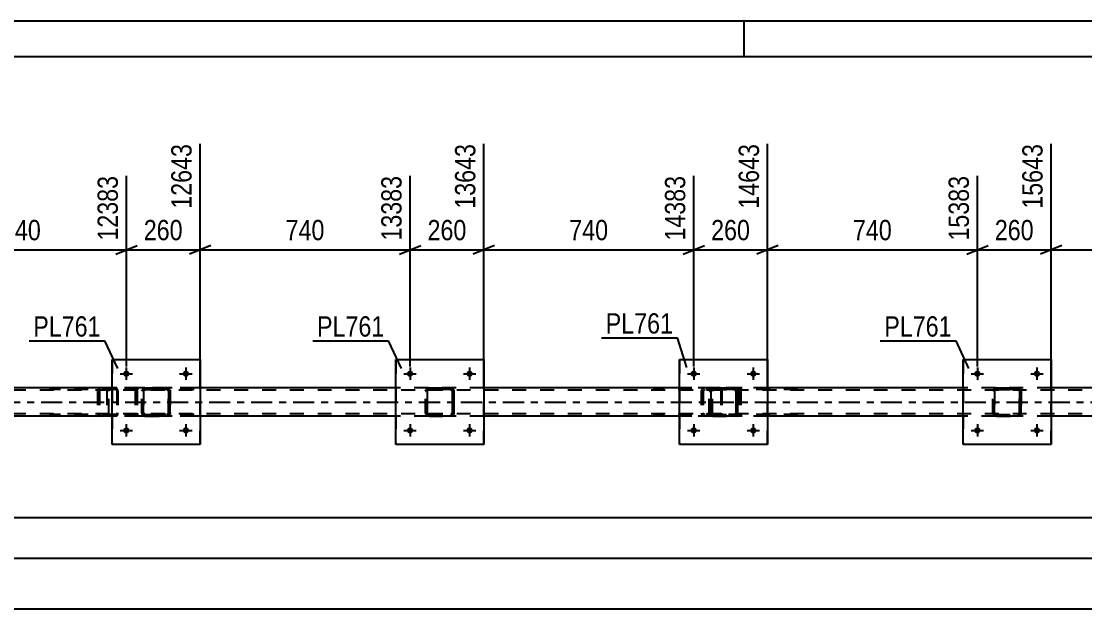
# Model space of a CAD drawing. Header units: millimetres. Extents: x 0 to 841, y 0 to 594.
# Drawn here: x 529.1 to 679, y 511.1 to 594 of the extents above; entities that cross this region are included whole.
import ezdxf

# ---------------------------------------------------------------- set-up
doc = ezdxf.new("R2010")
doc.units = ezdxf.units.MM
doc.linetypes.add('DXK_LINE_DOT2', pattern=[3.9198, 1.9599, -1.9599])
doc.linetypes.add('DXK_LINE_DOT3', pattern=[5.9187, 2.979, -0.9799, 0.9799, -0.9799])
doc.styles.add('Arial Narrow', font='ARIALN.TTF', dxfattribs={"height": 0.2})

# ---------------------------------------------------------------- blocks, each defined once
blk = doc.blocks.new('Unknown-318892622-1113')
at = {"color": 5, "linetype": 'Continuous'}
for p, q in [((841, 594), (0, 594)), ((631, 589), (631, 594)), ((836, 589), (5, 589))]:
    blk.add_line(p, q, dxfattribs=at)
blk = doc.blocks.new('Bolt-318892622-6443 - 6435')
at = {"linetype": 'Continuous'}
for points in [[(663.46, 536.25), (663.47, 536.34), (663.5, 536.43), (663.55, 536.51), (663.61, 536.58), (663.68, 536.63), (663.77, 536.67), (663.86, 536.69), (663.95, 536.69), (664.04, 536.67), (664.12, 536.63), (664.2, 536.58), (664.26, 536.51), (664.3, 536.43), (664.33, 536.34), (664.34, 536.25), (664.33, 536.16), (664.3, 536.07), (664.26, 535.99), (664.2, 535.92), (664.12, 535.87), (664.04, 535.83), (663.95, 535.81), (663.86, 535.81), (663.77, 535.83), (663.68, 535.87), (663.61, 535.92), (663.55, 535.99), (663.5, 536.07), (663.47, 536.16)], [(671.86, 536.25), (671.87, 536.34), (671.9, 536.43), (671.95, 536.51), (672.01, 536.58), (672.08, 536.63), (672.17, 536.67), (672.26, 536.69), (672.35, 536.69), (672.44, 536.67), (672.52, 536.63), (672.6, 536.58), (672.66, 536.51), (672.7, 536.43), (672.73, 536.34), (672.74, 536.25), (672.73, 536.16), (672.7, 536.07), (672.66, 535.99), (672.6, 535.92), (672.52, 535.87), (672.44, 535.83), (672.35, 535.81), (672.26, 535.81), (672.17, 535.83), (672.08, 535.87), (672.01, 535.92), (671.95, 535.99), (671.9, 536.07), (671.87, 536.16)]]:
    blk.add_hatch(color=1, dxfattribs=at).paths.add_polyline_path(points)
at = {"color": 1, "linetype": 'Continuous'}
for p, q in [((663.9, 537.13), (663.9, 535.37)), ((672.3, 537.13), (672.3, 535.37)), ((663.02, 536.25), (664.78, 536.25)), ((671.42, 536.25), (673.18, 536.25))]:
    blk.add_line(p, q, dxfattribs=at)
blk = doc.blocks.new('Bolt-318892622-6444 - 6435')
at = {"linetype": 'Continuous'}
for points in [[(583.47, 544.25), (583.48, 544.34), (583.51, 544.43), (583.55, 544.51), (583.61, 544.58), (583.69, 544.63), (583.77, 544.67), (583.86, 544.69), (583.95, 544.69), (584.04, 544.67), (584.13, 544.63), (584.2, 544.58), (584.26, 544.51), (584.31, 544.43), (584.34, 544.34), (584.35, 544.25), (584.34, 544.16), (584.31, 544.07), (584.26, 543.99), (584.2, 543.92), (584.13, 543.87), (584.04, 543.83), (583.95, 543.81), (583.86, 543.81), (583.77, 543.83), (583.69, 543.87), (583.61, 543.92), (583.55, 543.99), (583.51, 544.07), (583.48, 544.16)], [(591.87, 544.25), (591.88, 544.34), (591.91, 544.43), (591.95, 544.51), (592.01, 544.58), (592.09, 544.63), (592.17, 544.67), (592.26, 544.69), (592.35, 544.69), (592.44, 544.67), (592.53, 544.63), (592.6, 544.58), (592.66, 544.51), (592.71, 544.43), (592.74, 544.34), (592.75, 544.25), (592.74, 544.16), (592.71, 544.07), (592.66, 543.99), (592.6, 543.92), (592.53, 543.87), (592.44, 543.83), (592.35, 543.81), (592.26, 543.81), (592.17, 543.83), (592.09, 543.87), (592.01, 543.92), (591.95, 543.99), (591.91, 544.07), (591.88, 544.16)]]:
    blk.add_hatch(color=1, dxfattribs=at).paths.add_polyline_path(points)
at = {"color": 1, "linetype": 'Continuous'}
for p, q in [((583.91, 545.13), (583.91, 543.37)), ((592.31, 545.13), (592.31, 543.37)), ((583.03, 544.25), (584.79, 544.25)), ((591.43, 544.25), (593.19, 544.25))]:
    blk.add_line(p, q, dxfattribs=at)
blk = doc.blocks.new('Part-318892622-6573 - 6435')
at = {"color": 7, "linetype": 'DXK_LINE_DOT2'}
for p, q in [((542.44, 542.25), (533.04, 542.25)), ((542.44, 542.01), (533.04, 542.01)), ((539.88, 541.91), (539.85, 541.77)), ((539.85, 541.77), (539.85, 538.73)), ((539.89, 541.95), (539.88, 541.91)), ((540.1, 541.77), (540.12, 541.86)), ((540.1, 541.77), (540.1, 538.73)), ((540.12, 541.86), (540.17, 541.94)), ((540.35, 542.25), (540.16, 542.21)), ((540.17, 541.94), (540.25, 541.99)), ((540.25, 541.99), (540.35, 542.01)), ((541.17, 542.01), (541.17, 542.25)), ((542.55, 542.21), (542.44, 542.25)), ((542.44, 542.01), (542.49, 541.99)), ((542.49, 541.99), (542.54, 541.94)), ((542.54, 541.94), (542.57, 541.86)), ((542.63, 542.11), (542.55, 542.21)), ((542.57, 541.86), (542.58, 541.77)), ((542.58, 541.77), (542.58, 538.73)), ((542.69, 541.95), (542.63, 542.11)), ((542.71, 541.77), (542.69, 541.95)), ((542.71, 541.77), (542.71, 538.73)), ((542.44, 538.49), (533.04, 538.49)), ((539.85, 538.73), (539.87, 538.64)), ((539.87, 538.64), (539.89, 538.55)), ((540.12, 538.64), (540.1, 538.73)), ((540.17, 538.56), (540.12, 538.64)), ((540.25, 538.51), (540.17, 538.56)), ((540.35, 538.49), (540.25, 538.51)), ((541.17, 538.25), (541.17, 538.49)), ((542.49, 538.51), (542.44, 538.49)), ((542.54, 538.56), (542.49, 538.51)), ((542.57, 538.64), (542.54, 538.56)), ((542.55, 538.29), (542.63, 538.39)), ((542.58, 538.73), (542.57, 538.64)), ((542.63, 538.39), (542.69, 538.55)), ((542.69, 538.55), (542.71, 538.73)), ((542.44, 538.25), (533.04, 538.25)), ((540.16, 538.29), (540.35, 538.25)), ((542.44, 538.25), (542.55, 538.29))]:
    blk.add_line(p, q, dxfattribs=at)
for centre, start, end in [((540.34, 541.75), 111.1941, 156.1506), ((540.34, 538.75), 203.8494, 248.8059)]:
    blk.add_arc(centre, 0.492, start, end, dxfattribs=at)
blk = doc.blocks.new('Bolt-318892622-6445 - 6435')
at = {"linetype": 'Continuous'}
for points in [[(583.47, 536.25), (583.48, 536.34), (583.51, 536.43), (583.55, 536.51), (583.61, 536.58), (583.69, 536.63), (583.77, 536.67), (583.86, 536.69), (583.95, 536.69), (584.04, 536.67), (584.13, 536.63), (584.2, 536.58), (584.26, 536.51), (584.31, 536.43), (584.34, 536.34), (584.35, 536.25), (584.34, 536.16), (584.31, 536.07), (584.26, 535.99), (584.2, 535.92), (584.13, 535.87), (584.04, 535.83), (583.95, 535.81), (583.86, 535.81), (583.77, 535.83), (583.69, 535.87), (583.61, 535.92), (583.55, 535.99), (583.51, 536.07), (583.48, 536.16)], [(591.87, 536.25), (591.88, 536.34), (591.91, 536.43), (591.95, 536.51), (592.01, 536.58), (592.09, 536.63), (592.17, 536.67), (592.26, 536.69), (592.35, 536.69), (592.44, 536.67), (592.53, 536.63), (592.6, 536.58), (592.66, 536.51), (592.71, 536.43), (592.74, 536.34), (592.75, 536.25), (592.74, 536.16), (592.71, 536.07), (592.66, 535.99), (592.6, 535.92), (592.53, 535.87), (592.44, 535.83), (592.35, 535.81), (592.26, 535.81), (592.17, 535.83), (592.09, 535.87), (592.01, 535.92), (591.95, 535.99), (591.91, 536.07), (591.88, 536.16)]]:
    blk.add_hatch(color=1, dxfattribs=at).paths.add_polyline_path(points)
at = {"color": 1, "linetype": 'Continuous'}
for p, q in [((583.91, 537.13), (583.91, 535.37)), ((592.31, 537.13), (592.31, 535.37)), ((583.03, 536.25), (584.79, 536.25)), ((591.43, 536.25), (593.19, 536.25))]:
    blk.add_line(p, q, dxfattribs=at)
blk = doc.blocks.new('Bolt-318892622-6446 - 6435')
at = {"linetype": 'Continuous'}
for points in [[(543.46, 544.25), (543.47, 544.34), (543.5, 544.43), (543.55, 544.51), (543.61, 544.58), (543.68, 544.63), (543.77, 544.67), (543.86, 544.69), (543.95, 544.69), (544.04, 544.67), (544.12, 544.63), (544.2, 544.58), (544.26, 544.51), (544.3, 544.43), (544.33, 544.34), (544.34, 544.25), (544.33, 544.16), (544.3, 544.07), (544.26, 543.99), (544.2, 543.92), (544.12, 543.87), (544.04, 543.83), (543.95, 543.81), (543.86, 543.81), (543.77, 543.83), (543.68, 543.87), (543.61, 543.92), (543.55, 543.99), (543.5, 544.07), (543.47, 544.16)], [(551.86, 544.25), (551.87, 544.34), (551.9, 544.43), (551.95, 544.51), (552.01, 544.58), (552.08, 544.63), (552.17, 544.67), (552.26, 544.69), (552.35, 544.69), (552.44, 544.67), (552.52, 544.63), (552.6, 544.58), (552.66, 544.51), (552.7, 544.43), (552.73, 544.34), (552.74, 544.25), (552.73, 544.16), (552.7, 544.07), (552.66, 543.99), (552.6, 543.92), (552.52, 543.87), (552.44, 543.83), (552.35, 543.81), (552.26, 543.81), (552.17, 543.83), (552.08, 543.87), (552.01, 543.92), (551.95, 543.99), (551.9, 544.07), (551.87, 544.16)]]:
    blk.add_hatch(color=1, dxfattribs=at).paths.add_polyline_path(points)
at = {"color": 1, "linetype": 'Continuous'}
for p, q in [((543.9, 545.13), (543.9, 543.37)), ((552.3, 545.13), (552.3, 543.37)), ((543.02, 544.25), (544.78, 544.25)), ((551.42, 544.25), (553.18, 544.25))]:
    blk.add_line(p, q, dxfattribs=at)
blk = doc.blocks.new('Bolt-318892622-6447 - 6435')
at = {"linetype": 'Continuous'}
for points in [[(543.46, 536.25), (543.47, 536.34), (543.5, 536.43), (543.55, 536.51), (543.61, 536.58), (543.68, 536.63), (543.77, 536.67), (543.86, 536.69), (543.95, 536.69), (544.04, 536.67), (544.12, 536.63), (544.2, 536.58), (544.26, 536.51), (544.3, 536.43), (544.33, 536.34), (544.34, 536.25), (544.33, 536.16), (544.3, 536.07), (544.26, 535.99), (544.2, 535.92), (544.12, 535.87), (544.04, 535.83), (543.95, 535.81), (543.86, 535.81), (543.77, 535.83), (543.68, 535.87), (543.61, 535.92), (543.55, 535.99), (543.5, 536.07), (543.47, 536.16)], [(551.86, 536.25), (551.87, 536.34), (551.9, 536.43), (551.95, 536.51), (552.01, 536.58), (552.08, 536.63), (552.17, 536.67), (552.26, 536.69), (552.35, 536.69), (552.44, 536.67), (552.52, 536.63), (552.6, 536.58), (552.66, 536.51), (552.7, 536.43), (552.73, 536.34), (552.74, 536.25), (552.73, 536.16), (552.7, 536.07), (552.66, 535.99), (552.6, 535.92), (552.52, 535.87), (552.44, 535.83), (552.35, 535.81), (552.26, 535.81), (552.17, 535.83), (552.08, 535.87), (552.01, 535.92), (551.95, 535.99), (551.9, 536.07), (551.87, 536.16)]]:
    blk.add_hatch(color=1, dxfattribs=at).paths.add_polyline_path(points)
at = {"color": 1, "linetype": 'Continuous'}
for p, q in [((543.9, 537.13), (543.9, 535.37)), ((552.3, 537.13), (552.3, 535.37)), ((543.02, 536.25), (544.78, 536.25)), ((551.42, 536.25), (553.18, 536.25))]:
    blk.add_line(p, q, dxfattribs=at)
blk = doc.blocks.new('Part-318892622-6657 - 6435')
at = {"color": 7, "linetype": 'DXK_LINE_DOT2'}
for p, q in [((586.1, 541.77), (586.14, 541.95)), ((586.1, 541.77), (586.11, 541.77)), ((586.1, 538.73), (586.1, 541.77)), ((586.14, 541.95), (586.11, 541.77)), ((586.11, 538.73), (586.11, 541.77)), ((586.36, 541.86), (586.34, 541.77)), ((586.35, 541.77), (586.34, 541.77)), ((586.34, 541.77), (586.34, 538.73)), ((586.35, 541.77), (586.37, 541.86)), ((586.35, 538.73), (586.35, 541.77)), ((586.41, 541.94), (586.36, 541.86)), ((586.37, 541.86), (586.42, 541.94)), ((586.4, 542.21), (586.58, 542.25)), ((586.59, 542.25), (586.4, 542.21)), ((586.49, 541.99), (586.41, 541.94)), ((586.42, 541.94), (586.5, 541.99)), ((586.58, 542.01), (586.49, 541.99)), ((586.5, 541.99), (586.59, 542.01)), ((586.59, 542.25), (586.58, 542.25)), ((586.58, 542.25), (589.62, 542.25)), ((586.58, 542.01), (586.59, 542.01)), ((589.62, 542.01), (586.58, 542.01)), ((586.59, 542.25), (589.63, 542.25)), ((586.59, 542.01), (589.63, 542.01)), ((589.62, 542.25), (589.63, 542.25)), ((589.62, 542.25), (589.81, 542.21)), ((589.63, 542.01), (589.62, 542.01)), ((589.71, 541.99), (589.62, 542.01)), ((589.81, 542.21), (589.63, 542.25)), ((589.63, 542.01), (589.72, 541.99)), ((589.71, 541.99), (589.72, 541.99)), ((589.79, 541.94), (589.71, 541.99)), ((589.72, 541.99), (589.8, 541.94)), ((589.84, 541.86), (589.79, 541.94)), ((589.8, 541.94), (589.85, 541.86)), ((589.86, 541.77), (589.84, 541.86)), ((589.85, 541.86), (589.87, 541.77)), ((589.87, 541.77), (589.86, 541.77)), ((589.86, 541.77), (589.86, 538.73)), ((589.87, 538.73), (589.87, 541.77)), ((590.07, 541.95), (590.1, 541.77)), ((590.11, 541.77), (590.07, 541.95)), ((590.11, 541.77), (590.1, 541.77)), ((590.1, 541.77), (590.1, 538.73)), ((590.11, 538.73), (590.11, 541.77)), ((586.11, 538.73), (586.1, 538.73)), ((586.14, 538.55), (586.1, 538.73)), ((586.11, 538.73), (586.14, 538.55)), ((586.34, 538.73), (586.35, 538.73)), ((586.34, 538.73), (586.36, 538.64)), ((586.37, 538.64), (586.35, 538.73)), ((586.36, 538.64), (586.41, 538.56)), ((586.42, 538.56), (586.37, 538.64)), ((586.41, 538.56), (586.49, 538.51)), ((586.5, 538.51), (586.42, 538.56)), ((586.49, 538.51), (586.58, 538.49)), ((586.59, 538.49), (586.5, 538.51)), ((586.59, 538.49), (586.58, 538.49)), ((586.58, 538.49), (589.62, 538.49)), ((586.59, 538.49), (589.63, 538.49)), ((589.62, 538.49), (589.71, 538.51)), ((589.62, 538.49), (589.63, 538.49)), ((589.72, 538.51), (589.63, 538.49)), ((589.71, 538.51), (589.79, 538.56)), ((589.8, 538.56), (589.72, 538.51)), ((589.79, 538.56), (589.84, 538.64)), ((589.85, 538.64), (589.8, 538.56)), ((589.84, 538.64), (589.86, 538.73)), ((589.87, 538.73), (589.85, 538.64)), ((589.86, 538.73), (589.87, 538.73)), ((590.1, 538.73), (590.07, 538.55)), ((590.07, 538.55), (590.11, 538.73)), ((590.1, 538.73), (590.11, 538.73)), ((586.4, 538.29), (586.4, 538.29)), ((586.58, 538.25), (586.4, 538.29)), ((586.4, 538.29), (586.59, 538.25)), ((586.59, 538.25), (586.58, 538.25)), ((586.58, 538.25), (589.62, 538.25)), ((586.59, 538.25), (589.63, 538.25)), ((589.81, 538.29), (589.62, 538.25)), ((589.62, 538.25), (589.63, 538.25)), ((589.63, 538.25), (589.81, 538.29))]:
    blk.add_line(p, q, dxfattribs=at)
at = {"color": 7, "linetype": 'DXK_LINE_DOT3'}
blk.add_line((588.11, 540.25), (588.1, 540.25), dxfattribs=at)
at = {"color": 7, "linetype": 'DXK_LINE_DOT2'}
for centre, start, end in [((586.58, 541.77), 112.5, 157.5), ((586.59, 541.77), 112.5, 157.5), ((589.62, 541.77), 22.5, 67.5), ((589.63, 541.77), 22.5, 67.5), ((586.58, 538.73), 202.5, 247.5), ((586.59, 538.73), 202.5, 247.5), ((589.62, 538.73), 292.5, 337.5), ((589.63, 538.73), 292.5, 337.5)]:
    blk.add_arc(centre, 0.48, start, end, dxfattribs=at)
blk = doc.blocks.new('Bolt-318892622-6455 - 6435')
at = {"linetype": 'Continuous'}
for points in [[(623.47, 544.25), (623.48, 544.34), (623.5, 544.43), (623.55, 544.51), (623.61, 544.58), (623.69, 544.63), (623.77, 544.67), (623.86, 544.69), (623.95, 544.69), (624.04, 544.67), (624.13, 544.63), (624.2, 544.58), (624.26, 544.51), (624.31, 544.43), (624.34, 544.34), (624.35, 544.25), (624.34, 544.16), (624.31, 544.07), (624.26, 543.99), (624.2, 543.92), (624.13, 543.87), (624.04, 543.83), (623.95, 543.81), (623.86, 543.81), (623.77, 543.83), (623.69, 543.87), (623.61, 543.92), (623.55, 543.99), (623.5, 544.07), (623.48, 544.16)], [(631.87, 544.25), (631.88, 544.34), (631.9, 544.43), (631.95, 544.51), (632.01, 544.58), (632.09, 544.63), (632.17, 544.67), (632.26, 544.69), (632.35, 544.69), (632.44, 544.67), (632.53, 544.63), (632.6, 544.58), (632.66, 544.51), (632.71, 544.43), (632.74, 544.34), (632.75, 544.25), (632.74, 544.16), (632.71, 544.07), (632.66, 543.99), (632.6, 543.92), (632.53, 543.87), (632.44, 543.83), (632.35, 543.81), (632.26, 543.81), (632.17, 543.83), (632.09, 543.87), (632.01, 543.92), (631.95, 543.99), (631.9, 544.07), (631.88, 544.16)]]:
    blk.add_hatch(color=1, dxfattribs=at).paths.add_polyline_path(points)
at = {"color": 1, "linetype": 'Continuous'}
for p, q in [((623.91, 545.13), (623.91, 543.37)), ((632.31, 545.13), (632.31, 543.37)), ((623.03, 544.25), (624.79, 544.25)), ((631.43, 544.25), (633.19, 544.25))]:
    blk.add_line(p, q, dxfattribs=at)
blk = doc.blocks.new('Bolt-318892622-6456 - 6435')
at = {"linetype": 'Continuous'}
for points in [[(623.47, 536.25), (623.48, 536.34), (623.5, 536.43), (623.55, 536.51), (623.61, 536.58), (623.69, 536.63), (623.77, 536.67), (623.86, 536.69), (623.95, 536.69), (624.04, 536.67), (624.13, 536.63), (624.2, 536.58), (624.26, 536.51), (624.31, 536.43), (624.34, 536.34), (624.35, 536.25), (624.34, 536.16), (624.31, 536.07), (624.26, 535.99), (624.2, 535.92), (624.13, 535.87), (624.04, 535.83), (623.95, 535.81), (623.86, 535.81), (623.77, 535.83), (623.69, 535.87), (623.61, 535.92), (623.55, 535.99), (623.5, 536.07), (623.48, 536.16)], [(631.87, 536.25), (631.88, 536.34), (631.9, 536.43), (631.95, 536.51), (632.01, 536.58), (632.09, 536.63), (632.17, 536.67), (632.26, 536.69), (632.35, 536.69), (632.44, 536.67), (632.53, 536.63), (632.6, 536.58), (632.66, 536.51), (632.71, 536.43), (632.74, 536.34), (632.75, 536.25), (632.74, 536.16), (632.71, 536.07), (632.66, 535.99), (632.6, 535.92), (632.53, 535.87), (632.44, 535.83), (632.35, 535.81), (632.26, 535.81), (632.17, 535.83), (632.09, 535.87), (632.01, 535.92), (631.95, 535.99), (631.9, 536.07), (631.88, 536.16)]]:
    blk.add_hatch(color=1, dxfattribs=at).paths.add_polyline_path(points)
at = {"color": 1, "linetype": 'Continuous'}
for p, q in [((623.91, 537.13), (623.91, 535.37)), ((632.31, 537.13), (632.31, 535.37)), ((623.03, 536.25), (624.79, 536.25)), ((631.43, 536.25), (633.19, 536.25))]:
    blk.add_line(p, q, dxfattribs=at)
blk = doc.blocks.new('Part-318892622-6457 - 6435')
at = {"color": 7, "linetype": 'DXK_LINE_DOT2'}
for p, q in [((626.1, 541.77), (626.14, 541.95)), ((626.1, 541.77), (626.11, 541.77)), ((626.1, 538.73), (626.1, 541.77)), ((626.14, 541.95), (626.11, 541.77)), ((626.11, 538.73), (626.11, 541.77)), ((626.36, 541.86), (626.34, 541.77)), ((626.35, 541.77), (626.34, 541.77)), ((626.34, 541.77), (626.34, 538.73)), ((626.35, 541.77), (626.36, 541.86)), ((626.35, 538.73), (626.35, 541.77)), ((626.36, 541.86), (626.42, 541.94)), ((626.41, 541.94), (626.36, 541.86)), ((626.4, 542.21), (626.58, 542.25)), ((626.59, 542.25), (626.4, 542.21)), ((626.49, 541.99), (626.41, 541.94)), ((626.42, 541.94), (626.49, 541.99)), ((626.49, 541.99), (626.59, 542.01)), ((626.58, 542.01), (626.49, 541.99)), ((626.59, 542.25), (626.58, 542.25)), ((626.58, 542.25), (629.62, 542.25)), ((626.58, 542.01), (626.59, 542.01)), ((629.62, 542.01), (626.58, 542.01)), ((626.59, 542.25), (629.63, 542.25)), ((626.59, 542.01), (629.63, 542.01)), ((629.62, 542.25), (629.63, 542.25)), ((629.62, 542.25), (629.81, 542.21)), ((629.63, 542.01), (629.62, 542.01)), ((629.71, 541.99), (629.62, 542.01)), ((629.81, 542.21), (629.63, 542.25)), ((629.63, 542.01), (629.72, 541.99)), ((629.71, 541.99), (629.72, 541.99)), ((629.79, 541.94), (629.71, 541.99)), ((629.72, 541.99), (629.8, 541.94)), ((629.84, 541.86), (629.79, 541.94)), ((629.8, 541.94), (629.85, 541.86)), ((629.86, 541.77), (629.84, 541.86)), ((629.85, 541.86), (629.87, 541.77)), ((629.87, 541.77), (629.86, 541.77)), ((629.86, 541.77), (629.86, 538.73)), ((629.87, 538.73), (629.87, 541.77)), ((630.07, 541.95), (630.1, 541.77)), ((630.11, 541.77), (630.07, 541.95)), ((630.11, 541.77), (630.1, 541.77)), ((630.1, 541.77), (630.1, 538.73)), ((630.11, 538.73), (630.11, 541.77)), ((626.11, 538.73), (626.1, 538.73)), ((626.14, 538.55), (626.1, 538.73)), ((626.11, 538.73), (626.14, 538.55)), ((626.34, 538.73), (626.35, 538.73)), ((626.34, 538.73), (626.36, 538.64)), ((626.36, 538.64), (626.35, 538.73)), ((626.42, 538.56), (626.36, 538.64)), ((626.36, 538.64), (626.41, 538.56)), ((626.41, 538.56), (626.49, 538.51)), ((626.49, 538.51), (626.42, 538.56)), ((626.59, 538.49), (626.49, 538.51)), ((626.49, 538.51), (626.58, 538.49)), ((626.59, 538.49), (626.58, 538.49)), ((626.58, 538.49), (629.62, 538.49)), ((626.59, 538.49), (629.63, 538.49)), ((629.62, 538.49), (629.71, 538.51)), ((629.62, 538.49), (629.63, 538.49)), ((629.72, 538.51), (629.63, 538.49)), ((629.71, 538.51), (629.79, 538.56)), ((629.8, 538.56), (629.72, 538.51)), ((629.79, 538.56), (629.84, 538.64)), ((629.85, 538.64), (629.8, 538.56)), ((629.84, 538.64), (629.86, 538.73)), ((629.87, 538.73), (629.85, 538.64)), ((629.86, 538.73), (629.87, 538.73)), ((630.1, 538.73), (630.07, 538.55)), ((630.07, 538.55), (630.11, 538.73)), ((630.1, 538.73), (630.11, 538.73)), ((626.4, 538.29), (626.4, 538.29)), ((626.58, 538.25), (626.4, 538.29)), ((626.4, 538.29), (626.59, 538.25)), ((626.59, 538.25), (626.58, 538.25)), ((626.58, 538.25), (629.62, 538.25)), ((626.59, 538.25), (629.63, 538.25)), ((629.81, 538.29), (629.62, 538.25)), ((629.62, 538.25), (629.63, 538.25)), ((629.63, 538.25), (629.81, 538.29))]:
    blk.add_line(p, q, dxfattribs=at)
at = {"color": 7, "linetype": 'DXK_LINE_DOT3'}
blk.add_line((628.11, 540.25), (628.1, 540.25), dxfattribs=at)
at = {"color": 7, "linetype": 'DXK_LINE_DOT2'}
for centre, start, end in [((626.58, 541.77), 112.5, 157.5), ((626.59, 541.77), 112.5, 157.5), ((629.62, 541.77), 22.5, 67.5), ((629.63, 541.77), 22.5, 67.5), ((626.58, 538.73), 202.5, 247.5), ((626.59, 538.73), 202.5, 247.5), ((629.62, 538.73), 292.5, 337.5), ((629.63, 538.73), 292.5, 337.5)]:
    blk.add_arc(centre, 0.48, start, end, dxfattribs=at)
blk = doc.blocks.new('Bolt-318892622-6465 - 6435')
at = {"linetype": 'Continuous'}
for points in [[(663.46, 544.25), (663.47, 544.34), (663.5, 544.43), (663.55, 544.51), (663.61, 544.58), (663.68, 544.63), (663.77, 544.67), (663.86, 544.69), (663.95, 544.69), (664.04, 544.67), (664.12, 544.63), (664.2, 544.58), (664.26, 544.51), (664.3, 544.43), (664.33, 544.34), (664.34, 544.25), (664.33, 544.16), (664.3, 544.07), (664.26, 543.99), (664.2, 543.92), (664.12, 543.87), (664.04, 543.83), (663.95, 543.81), (663.86, 543.81), (663.77, 543.83), (663.68, 543.87), (663.61, 543.92), (663.55, 543.99), (663.5, 544.07), (663.47, 544.16)], [(671.86, 544.25), (671.87, 544.34), (671.9, 544.43), (671.95, 544.51), (672.01, 544.58), (672.08, 544.63), (672.17, 544.67), (672.26, 544.69), (672.35, 544.69), (672.44, 544.67), (672.52, 544.63), (672.6, 544.58), (672.66, 544.51), (672.7, 544.43), (672.73, 544.34), (672.74, 544.25), (672.73, 544.16), (672.7, 544.07), (672.66, 543.99), (672.6, 543.92), (672.52, 543.87), (672.44, 543.83), (672.35, 543.81), (672.26, 543.81), (672.17, 543.83), (672.08, 543.87), (672.01, 543.92), (671.95, 543.99), (671.9, 544.07), (671.87, 544.16)]]:
    blk.add_hatch(color=1, dxfattribs=at).paths.add_polyline_path(points)
at = {"color": 1, "linetype": 'Continuous'}
for p, q in [((663.9, 545.13), (663.9, 543.37)), ((672.3, 545.13), (672.3, 543.37)), ((663.02, 544.25), (664.78, 544.25)), ((671.42, 544.25), (673.18, 544.25))]:
    blk.add_line(p, q, dxfattribs=at)
blk = doc.blocks.new('Part-318892622-6478 - 6435')
at = {"color": 7, "linetype": 'DXK_LINE_DOT2'}
for p, q in [((626.33, 541.91), (626.3, 541.77)), ((626.3, 541.77), (626.3, 538.73)), ((626.34, 541.95), (626.33, 541.91)), ((626.55, 541.77), (626.57, 541.86)), ((626.55, 538.73), (626.55, 541.77)), ((626.57, 541.86), (626.63, 541.94)), ((626.81, 542.25), (626.61, 542.21)), ((626.63, 541.94), (626.71, 541.99)), ((626.71, 541.99), (626.81, 542.01)), ((638.59, 542.25), (626.81, 542.25)), ((638.59, 542.01), (626.81, 542.01)), ((630.24, 542.21), (630.05, 542.25)), ((630.05, 542.01), (630.14, 541.99)), ((630.14, 541.99), (630.23, 541.94)), ((630.23, 541.94), (630.28, 541.86)), ((630.28, 541.86), (630.3, 541.77)), ((630.3, 541.77), (630.3, 538.73)), ((630.53, 541.91), (630.52, 541.95)), ((630.56, 541.77), (630.53, 541.91)), ((630.56, 541.77), (630.56, 538.73)), ((626.3, 538.73), (626.34, 538.55)), ((626.57, 538.64), (626.55, 538.73)), ((626.63, 538.56), (626.57, 538.64)), ((626.71, 538.51), (626.63, 538.56)), ((626.81, 538.49), (626.71, 538.51)), ((638.59, 538.49), (626.81, 538.49)), ((630.14, 538.51), (630.05, 538.49)), ((630.23, 538.56), (630.14, 538.51)), ((630.28, 538.64), (630.23, 538.56)), ((630.3, 538.73), (630.28, 538.64)), ((630.52, 538.55), (630.56, 538.73)), ((626.61, 538.29), (626.81, 538.25)), ((638.59, 538.25), (626.81, 538.25)), ((630.05, 538.25), (630.24, 538.29))]:
    blk.add_line(p, q, dxfattribs=at)
for centre, start, end in [((626.79, 541.75), 110.7583, 155.68), ((630.06, 541.75), 24.32, 69.2417), ((626.79, 538.75), 204.32, 249.2417), ((630.06, 538.75), 290.7583, 335.68)]:
    blk.add_arc(centre, 0.496, start, end, dxfattribs=at)
blk = doc.blocks.new('Part-318892622-6492 - 6435')
at = {"color": 7, "linetype": 'DXK_LINE_DOT2'}
for p, q in [((768.84, 541.93), (93.91, 541.93)), ((554.3, 542.25), (541.9, 542.25)), ((594.31, 542.25), (581.91, 542.25)), ((634.31, 542.25), (621.91, 542.25)), ((674.3, 542.25), (661.9, 542.25)), ((768.84, 538.57), (93.91, 538.57)), ((554.3, 538.25), (541.9, 538.25)), ((594.31, 538.25), (581.91, 538.25)), ((634.31, 538.25), (621.91, 538.25)), ((674.3, 538.25), (661.9, 538.25))]:
    blk.add_line(p, q, dxfattribs=at)
at = {"color": 2, "linetype": 'Continuous'}
for p, q in [((541.9, 542.25), (514.31, 542.25)), ((581.91, 542.25), (554.3, 542.25)), ((621.91, 542.25), (594.31, 542.25)), ((661.9, 542.25), (634.31, 542.25)), ((701.9, 542.25), (674.3, 542.25)), ((541.9, 538.25), (514.31, 538.25)), ((581.91, 538.25), (554.3, 538.25)), ((621.91, 538.25), (594.31, 538.25)), ((661.9, 538.25), (634.31, 538.25)), ((701.9, 538.25), (674.3, 538.25))]:
    blk.add_line(p, q, dxfattribs=at)
at = {"color": 7, "linetype": 'DXK_LINE_DOT3'}
blk.add_line((93.91, 540.25), (768.84, 540.25), dxfattribs=at)
blk = doc.blocks.new('Part-318892622-6534 - 6435')
at = {"color": 7, "linetype": 'DXK_LINE_DOT2'}
for p, q in [((627.58, 542.25), (618.17, 542.25)), ((627.58, 542.01), (618.17, 542.01)), ((625.01, 541.91), (624.98, 541.77)), ((624.98, 541.77), (624.98, 538.73)), ((625.02, 541.95), (625.01, 541.91)), ((625.23, 541.77), (625.25, 541.86)), ((625.23, 541.77), (625.23, 538.73)), ((625.25, 541.86), (625.31, 541.94)), ((625.48, 542.25), (625.29, 542.21)), ((625.31, 541.94), (625.39, 541.99)), ((625.39, 541.99), (625.48, 542.01)), ((626.3, 542.25), (626.3, 542.01)), ((627.68, 542.21), (627.58, 542.25)), ((627.58, 542.01), (627.63, 541.99)), ((627.63, 541.99), (627.67, 541.94)), ((627.67, 541.94), (627.7, 541.86)), ((627.77, 542.11), (627.68, 542.21)), ((627.7, 541.86), (627.71, 541.77)), ((627.71, 541.77), (627.71, 538.73)), ((627.83, 541.95), (627.77, 542.11)), ((627.85, 541.77), (627.83, 541.95)), ((627.85, 541.77), (627.85, 538.73)), ((627.58, 538.49), (618.17, 538.49)), ((624.98, 538.73), (625.02, 538.55)), ((625.25, 538.64), (625.23, 538.73)), ((625.31, 538.56), (625.25, 538.64)), ((625.39, 538.51), (625.31, 538.56)), ((625.48, 538.49), (625.39, 538.51)), ((626.3, 538.25), (626.3, 538.49)), ((627.63, 538.51), (627.58, 538.49)), ((627.67, 538.56), (627.63, 538.51)), ((627.7, 538.64), (627.67, 538.56)), ((627.68, 538.29), (627.77, 538.39)), ((627.71, 538.73), (627.7, 538.64)), ((627.77, 538.39), (627.83, 538.55)), ((627.83, 538.55), (627.85, 538.73)), ((627.58, 538.25), (618.17, 538.25)), ((625.29, 538.29), (625.48, 538.25)), ((627.58, 538.25), (627.68, 538.29))]:
    blk.add_line(p, q, dxfattribs=at)
for centre, start, end in [((625.47, 541.75), 111.1941, 156.1506), ((625.47, 538.75), 203.8494, 248.8059)]:
    blk.add_arc(centre, 0.492, start, end, dxfattribs=at)
blk = doc.blocks.new('Part-318892622-6593 - 6435')
at = {"color": 2, "linetype": 'Continuous'}
for p, q in [((621.91, 534.25), (621.91, 546.25)), ((621.91, 546.25), (621.91, 546.25)), ((621.91, 546.25), (634.31, 546.25)), ((634.31, 546.25), (634.31, 534.25)), ((621.91, 534.25), (621.91, 534.25)), ((634.31, 534.25), (621.91, 534.25))]:
    blk.add_line(p, q, dxfattribs=at)
at = {"color": 7, "linetype": 'DXK_LINE_DOT2'}
for p, q in [((621.91, 546.25), (621.91, 534.25)), ((621.91, 546.25), (621.91, 546.25)), ((634.31, 534.25), (634.31, 546.25)), ((621.91, 534.25), (621.91, 534.25))]:
    blk.add_line(p, q, dxfattribs=at)
blk = doc.blocks.new('Part-318892622-6594 - 6435')
at = {"color": 7, "linetype": 'DXK_LINE_DOT2'}
for p, q in [((666.1, 541.77), (666.13, 541.95)), ((666.14, 541.95), (666.1, 541.77)), ((666.1, 538.73), (666.1, 541.77)), ((666.1, 541.77), (666.1, 541.77)), ((666.1, 538.73), (666.1, 541.77)), ((666.34, 541.77), (666.36, 541.86)), ((666.35, 541.86), (666.34, 541.77)), ((666.34, 538.73), (666.34, 541.77)), ((666.34, 541.77), (666.34, 541.77)), ((666.34, 541.77), (666.34, 538.73)), ((666.41, 541.94), (666.35, 541.86)), ((666.36, 541.86), (666.41, 541.94)), ((666.39, 542.21), (666.58, 542.25)), ((666.58, 542.25), (666.4, 542.21)), ((666.41, 541.94), (666.49, 541.99)), ((666.48, 541.99), (666.41, 541.94)), ((666.58, 542.01), (666.48, 541.99)), ((666.49, 541.99), (666.58, 542.01)), ((666.58, 542.25), (669.62, 542.25)), ((666.58, 542.25), (666.58, 542.25)), ((666.58, 542.25), (669.62, 542.25)), ((666.58, 542.01), (669.62, 542.01)), ((666.58, 542.01), (666.58, 542.01)), ((669.62, 542.01), (666.58, 542.01)), ((669.62, 542.25), (669.62, 542.25)), ((669.62, 542.25), (669.8, 542.21)), ((669.8, 542.21), (669.62, 542.25)), ((669.62, 542.01), (669.62, 542.01)), ((669.62, 542.01), (669.71, 541.99)), ((669.71, 541.99), (669.62, 542.01)), ((669.71, 541.99), (669.71, 541.99)), ((669.71, 541.99), (669.79, 541.94)), ((669.79, 541.94), (669.71, 541.99)), ((669.79, 541.94), (669.84, 541.86)), ((669.84, 541.86), (669.79, 541.94)), ((669.84, 541.86), (669.86, 541.77)), ((669.86, 541.77), (669.84, 541.86)), ((669.86, 538.73), (669.86, 541.77)), ((669.86, 541.77), (669.86, 541.77)), ((669.86, 541.77), (669.86, 538.73)), ((670.06, 541.95), (670.1, 541.77)), ((670.1, 541.77), (670.06, 541.95)), ((670.1, 538.73), (670.1, 541.77)), ((670.1, 541.77), (670.1, 541.77)), ((670.1, 541.77), (670.1, 538.73)), ((666.1, 538.73), (666.1, 538.73)), ((666.13, 538.55), (666.1, 538.73)), ((666.1, 538.73), (666.14, 538.55)), ((666.34, 538.73), (666.34, 538.73)), ((666.36, 538.64), (666.34, 538.73)), ((666.34, 538.73), (666.35, 538.64)), ((666.35, 538.64), (666.41, 538.56)), ((666.41, 538.56), (666.36, 538.64)), ((666.49, 538.51), (666.41, 538.56)), ((666.41, 538.56), (666.48, 538.51)), ((666.48, 538.51), (666.58, 538.49)), ((666.58, 538.49), (666.49, 538.51)), ((666.58, 538.49), (669.62, 538.49)), ((666.58, 538.49), (666.58, 538.49)), ((666.58, 538.49), (669.62, 538.49)), ((669.71, 538.51), (669.62, 538.49)), ((669.62, 538.49), (669.71, 538.51)), ((669.62, 538.49), (669.62, 538.49)), ((669.79, 538.56), (669.71, 538.51)), ((669.71, 538.51), (669.79, 538.56)), ((669.84, 538.64), (669.79, 538.56)), ((669.79, 538.56), (669.84, 538.64)), ((669.86, 538.73), (669.84, 538.64)), ((669.84, 538.64), (669.86, 538.73)), ((669.86, 538.73), (669.86, 538.73)), ((670.1, 538.73), (670.06, 538.55)), ((670.06, 538.55), (670.1, 538.73)), ((670.1, 538.73), (670.1, 538.73)), ((666.39, 538.29), (666.4, 538.29)), ((666.58, 538.25), (666.39, 538.29)), ((666.4, 538.29), (666.58, 538.25)), ((666.58, 538.25), (669.62, 538.25)), ((666.58, 538.25), (666.58, 538.25)), ((666.58, 538.25), (669.62, 538.25)), ((669.8, 538.29), (669.62, 538.25)), ((669.62, 538.25), (669.8, 538.29)), ((669.62, 538.25), (669.62, 538.25))]:
    blk.add_line(p, q, dxfattribs=at)
at = {"color": 7, "linetype": 'DXK_LINE_DOT3'}
blk.add_line((668.1, 540.25), (668.09, 540.25), dxfattribs=at)
at = {"color": 7, "linetype": 'DXK_LINE_DOT2'}
for centre, start, end in [((666.58, 541.77), 112.5, 157.5), ((666.58, 541.77), 112.5, 157.5), ((669.62, 541.77), 22.5, 67.5), ((669.62, 541.77), 22.5, 67.5), ((666.58, 538.73), 202.5, 247.5), ((666.58, 538.73), 202.5, 247.5), ((669.62, 538.73), 292.5, 337.5), ((669.62, 538.73), 292.5, 337.5)]:
    blk.add_arc(centre, 0.48, start, end, dxfattribs=at)
blk = doc.blocks.new('Part-318892622-6599 - 6435')
at = {"color": 2, "linetype": 'Continuous'}
for p, q in [((661.9, 534.25), (661.9, 546.25)), ((661.9, 546.25), (661.9, 546.25)), ((661.9, 546.25), (674.3, 546.25)), ((674.3, 546.25), (674.3, 534.25)), ((661.9, 534.25), (661.9, 534.25)), ((674.3, 534.25), (661.9, 534.25))]:
    blk.add_line(p, q, dxfattribs=at)
at = {"color": 7, "linetype": 'DXK_LINE_DOT2'}
for p, q in [((661.9, 546.25), (661.9, 534.25)), ((661.9, 546.25), (661.9, 546.25)), ((674.3, 534.25), (674.3, 546.25)), ((661.9, 534.25), (661.9, 534.25))]:
    blk.add_line(p, q, dxfattribs=at)
blk = doc.blocks.new('Part-318892622-6646 - 6435')
at = {"color": 7, "linetype": 'DXK_LINE_DOT2'}
for p, q in [((541.19, 541.91), (541.17, 541.77)), ((541.17, 541.77), (541.17, 538.73)), ((541.2, 541.95), (541.19, 541.91)), ((541.42, 541.77), (541.44, 541.86)), ((541.42, 538.73), (541.42, 541.77)), ((541.44, 541.86), (541.5, 541.94)), ((541.68, 542.25), (541.48, 542.21)), ((541.5, 541.94), (541.58, 541.99)), ((541.58, 541.99), (541.68, 542.01)), ((553.45, 542.25), (541.68, 542.25)), ((553.45, 542.01), (541.68, 542.01)), ((545.11, 542.21), (544.91, 542.25)), ((544.91, 542.01), (545.01, 541.99)), ((545.01, 541.99), (545.09, 541.94)), ((545.09, 541.94), (545.15, 541.86)), ((545.15, 541.86), (545.17, 541.77)), ((545.17, 541.77), (545.17, 538.73)), ((545.39, 541.91), (545.38, 541.95)), ((545.42, 541.77), (545.39, 541.91)), ((545.42, 541.77), (545.42, 538.73)), ((541.17, 538.73), (541.18, 538.64)), ((541.18, 538.64), (541.2, 538.55)), ((541.44, 538.64), (541.42, 538.73)), ((541.5, 538.56), (541.44, 538.64)), ((541.58, 538.51), (541.5, 538.56)), ((541.68, 538.49), (541.58, 538.51)), ((553.45, 538.49), (541.68, 538.49)), ((545.01, 538.51), (544.91, 538.49)), ((545.09, 538.56), (545.01, 538.51)), ((545.15, 538.64), (545.09, 538.56)), ((545.17, 538.73), (545.15, 538.64)), ((545.38, 538.55), (545.42, 538.73)), ((541.48, 538.29), (541.68, 538.25)), ((553.45, 538.25), (541.68, 538.25)), ((544.91, 538.25), (545.11, 538.29))]:
    blk.add_line(p, q, dxfattribs=at)
for centre, start, end in [((541.66, 541.75), 110.7583, 155.68), ((544.93, 541.75), 24.32, 69.2417), ((541.66, 538.75), 204.32, 249.2417), ((544.93, 538.75), 290.7583, 335.68)]:
    blk.add_arc(centre, 0.496, start, end, dxfattribs=at)
blk = doc.blocks.new('Part-318892622-6656 - 6435')
at = {"color": 2, "linetype": 'Continuous'}
for p, q in [((581.91, 534.25), (581.91, 546.25)), ((581.91, 546.25), (581.91, 546.25)), ((581.91, 546.25), (594.31, 546.25)), ((594.31, 546.25), (594.31, 534.25)), ((581.91, 534.25), (581.91, 534.25)), ((594.31, 534.25), (581.91, 534.25))]:
    blk.add_line(p, q, dxfattribs=at)
at = {"color": 7, "linetype": 'DXK_LINE_DOT2'}
for p, q in [((581.91, 546.25), (581.91, 534.25)), ((581.91, 546.25), (581.91, 546.25)), ((594.31, 534.25), (594.31, 546.25)), ((581.91, 534.25), (581.91, 534.25))]:
    blk.add_line(p, q, dxfattribs=at)
blk = doc.blocks.new('Part-318892622-6662 - 6435')
at = {"color": 2, "linetype": 'Continuous'}
for p, q in [((541.9, 534.25), (541.9, 546.25)), ((541.9, 546.25), (541.9, 546.25)), ((541.9, 546.25), (554.3, 546.25)), ((554.3, 546.25), (554.3, 534.25)), ((541.9, 534.25), (541.9, 534.25)), ((554.3, 534.25), (541.9, 534.25))]:
    blk.add_line(p, q, dxfattribs=at)
at = {"color": 7, "linetype": 'DXK_LINE_DOT2'}
for p, q in [((541.9, 546.25), (541.9, 534.25)), ((541.9, 546.25), (541.9, 546.25)), ((554.3, 534.25), (554.3, 546.25)), ((541.9, 534.25), (541.9, 534.25))]:
    blk.add_line(p, q, dxfattribs=at)
blk = doc.blocks.new('Part-318892622-6663 - 6435')
at = {"color": 7, "linetype": 'DXK_LINE_DOT2'}
for p, q in [((546.1, 541.77), (546.13, 541.95)), ((546.14, 541.95), (546.1, 541.77)), ((546.1, 538.73), (546.1, 541.77)), ((546.1, 541.77), (546.1, 541.77)), ((546.1, 538.73), (546.1, 541.77)), ((546.34, 541.77), (546.36, 541.86)), ((546.36, 541.86), (546.34, 541.77)), ((546.34, 538.73), (546.34, 541.77)), ((546.34, 541.77), (546.34, 541.77)), ((546.34, 541.77), (546.34, 538.73)), ((546.36, 541.86), (546.41, 541.94)), ((546.41, 541.94), (546.36, 541.86)), ((546.39, 542.21), (546.58, 542.25)), ((546.58, 542.25), (546.4, 542.21)), ((546.41, 541.94), (546.49, 541.99)), ((546.49, 541.99), (546.41, 541.94)), ((546.49, 541.99), (546.58, 542.01)), ((546.58, 542.01), (546.49, 541.99)), ((546.58, 542.25), (549.62, 542.25)), ((546.58, 542.25), (546.58, 542.25)), ((546.58, 542.25), (549.62, 542.25)), ((546.58, 542.01), (549.62, 542.01)), ((546.58, 542.01), (546.58, 542.01)), ((549.62, 542.01), (546.58, 542.01)), ((549.62, 542.25), (549.62, 542.25)), ((549.62, 542.25), (549.8, 542.21)), ((549.81, 542.21), (549.62, 542.25)), ((549.62, 542.01), (549.62, 542.01)), ((549.62, 542.01), (549.71, 541.99)), ((549.71, 541.99), (549.62, 542.01)), ((549.71, 541.99), (549.71, 541.99)), ((549.71, 541.99), (549.79, 541.94)), ((549.79, 541.94), (549.71, 541.99)), ((549.79, 541.94), (549.84, 541.86)), ((549.84, 541.86), (549.79, 541.94)), ((549.84, 541.86), (549.86, 541.77)), ((549.86, 541.77), (549.84, 541.86)), ((549.86, 538.73), (549.86, 541.77)), ((549.86, 541.77), (549.86, 541.77)), ((549.86, 541.77), (549.86, 538.73)), ((550.06, 541.95), (550.1, 541.77)), ((550.1, 541.77), (550.07, 541.95)), ((550.1, 538.73), (550.1, 541.77)), ((550.1, 541.77), (550.1, 541.77)), ((550.1, 541.77), (550.1, 538.73)), ((546.1, 538.73), (546.1, 538.73)), ((546.13, 538.55), (546.1, 538.73)), ((546.1, 538.73), (546.14, 538.55)), ((546.34, 538.73), (546.34, 538.73)), ((546.36, 538.64), (546.34, 538.73)), ((546.34, 538.73), (546.36, 538.64)), ((546.41, 538.56), (546.36, 538.64)), ((546.36, 538.64), (546.41, 538.56)), ((546.49, 538.51), (546.41, 538.56)), ((546.41, 538.56), (546.49, 538.51)), ((546.58, 538.49), (546.49, 538.51)), ((546.49, 538.51), (546.58, 538.49)), ((546.58, 538.49), (549.62, 538.49)), ((546.58, 538.49), (546.58, 538.49)), ((546.58, 538.49), (549.62, 538.49)), ((549.71, 538.51), (549.62, 538.49)), ((549.62, 538.49), (549.71, 538.51)), ((549.62, 538.49), (549.62, 538.49)), ((549.79, 538.56), (549.71, 538.51)), ((549.71, 538.51), (549.79, 538.56)), ((549.84, 538.64), (549.79, 538.56)), ((549.79, 538.56), (549.84, 538.64)), ((549.86, 538.73), (549.84, 538.64)), ((549.84, 538.64), (549.86, 538.73)), ((549.86, 538.73), (549.86, 538.73)), ((550.1, 538.73), (550.06, 538.55)), ((550.07, 538.55), (550.1, 538.73)), ((550.1, 538.73), (550.1, 538.73)), ((546.39, 538.29), (546.4, 538.29)), ((546.58, 538.25), (546.39, 538.29)), ((546.4, 538.29), (546.58, 538.25)), ((546.58, 538.25), (549.62, 538.25)), ((546.58, 538.25), (546.58, 538.25)), ((546.58, 538.25), (549.62, 538.25)), ((549.8, 538.29), (549.62, 538.25)), ((549.62, 538.25), (549.81, 538.29)), ((549.62, 538.25), (549.62, 538.25))]:
    blk.add_line(p, q, dxfattribs=at)
at = {"color": 7, "linetype": 'DXK_LINE_DOT3'}
blk.add_line((548.1, 540.25), (548.09, 540.25), dxfattribs=at)
at = {"color": 7, "linetype": 'DXK_LINE_DOT2'}
for centre, start, end in [((546.58, 541.77), 112.5, 157.5), ((546.58, 541.77), 112.5, 157.5), ((549.62, 541.77), 22.5, 67.5), ((549.62, 541.77), 22.5, 67.5), ((546.58, 538.73), 202.5, 247.5), ((546.58, 538.73), 202.5, 247.5), ((549.62, 538.73), 292.5, 337.5), ((549.62, 538.73), 292.5, 337.5)]:
    blk.add_arc(centre, 0.48, start, end, dxfattribs=at)
blk = doc.blocks.new('StraightDimension-318892622-12629 - 6435')
at = {"color": 7, "linetype": 'Continuous'}
for p, q in [((674.3, 543.25), (674.3, 576.68)), ((703.9, 545.25), (703.9, 572.18)), ((675.8, 562.34), (672.8, 561.14)), ((702.4, 561.14), (705.4, 562.34)), ((674.3, 561.74), (703.9, 561.74))]:
    blk.add_line(p, q, dxfattribs=at)
at = {"color": 0}
blk.add_wipeout([(692.44, 562.49), (692.44, 566.69), (685.76, 566.69), (685.76, 562.49)], dxfattribs=at)
at = {"color": 3, "style": 'Arial Narrow'}
blk.add_text('740', height=2.863, dxfattribs=at).set_placement((686.36, 563.09))
at = {"color": 0, "linetype": 'Continuous'}
blk.add_wipeout([(703.3, 572.78), (699.1, 572.78), (699.1, 562.44), (703.3, 562.44)], dxfattribs=at)
at = {"color": 3, "linetype": 'Continuous', "style": 'Arial Narrow'}
blk.add_text('16383', height=2.863, rotation=90.0002, dxfattribs=at).set_placement((702.7, 563.04))
blk = doc.blocks.new('StraightDimension-318892622-6740 - 6435')
at = {"color": 7, "linetype": 'Continuous'}
blk.add_line((59.44, 511.08), (769.48, 511.08), dxfattribs=at)
blk = doc.blocks.new('StraightDimension-318892622-6867 - 6435')
at = {"color": 7, "linetype": 'Continuous'}
blk.add_line((60.08, 518.23), (768.84, 518.23), dxfattribs=at)
blk = doc.blocks.new('StraightDimension-318892622-7521 - 6435')
at = {"color": 7, "linetype": 'Continuous'}
blk.add_line((60.08, 523.96), (715.69, 523.96), dxfattribs=at)
blk = doc.blocks.new('StraightDimension-318892622-12630 - 6435')
at = {"color": 7, "linetype": 'Continuous'}
for p, q in [((674.3, 543.25), (674.3, 576.68)), ((663.91, 545.25), (663.91, 572.18)), ((662.41, 561.14), (665.41, 562.34)), ((675.8, 562.34), (672.8, 561.14)), ((663.91, 561.74), (674.3, 561.74))]:
    blk.add_line(p, q, dxfattribs=at)
at = {"color": 0}
blk.add_wipeout([(672.45, 562.49), (672.45, 566.69), (665.76, 566.69), (665.76, 562.49)], dxfattribs=at)
at = {"color": 3, "style": 'Arial Narrow'}
blk.add_text('260', height=2.863, dxfattribs=at).set_placement((666.36, 563.09))
at = {"color": 0, "linetype": 'Continuous'}
blk.add_wipeout([(673.7, 577.28), (669.5, 577.28), (669.5, 566.94), (673.7, 566.94)], dxfattribs=at)
at = {"color": 3, "linetype": 'Continuous', "style": 'Arial Narrow'}
blk.add_text('15643', height=2.863, rotation=90.0002, dxfattribs=at).set_placement((673.1, 567.54))
blk = doc.blocks.new('StraightDimension-318892622-12631 - 6435')
at = {"color": 7, "linetype": 'Continuous'}
for p, q in [((634.31, 543.25), (634.31, 576.68)), ((663.91, 545.25), (663.91, 572.18)), ((635.81, 562.34), (632.81, 561.14)), ((662.41, 561.14), (665.41, 562.34)), ((634.31, 561.74), (663.91, 561.74))]:
    blk.add_line(p, q, dxfattribs=at)
at = {"color": 0}
blk.add_wipeout([(652.45, 562.49), (652.45, 566.69), (645.76, 566.69), (645.76, 562.49)], dxfattribs=at)
at = {"color": 3, "style": 'Arial Narrow'}
blk.add_text('740', height=2.863, dxfattribs=at).set_placement((646.36, 563.09))
at = {"color": 0, "linetype": 'Continuous'}
blk.add_wipeout([(663.31, 572.78), (659.11, 572.78), (659.11, 562.44), (663.31, 562.44)], dxfattribs=at)
at = {"color": 3, "linetype": 'Continuous', "style": 'Arial Narrow'}
blk.add_text('15383', height=2.863, rotation=90.0002, dxfattribs=at).set_placement((662.71, 563.04))
blk = doc.blocks.new('StraightDimension-318892622-12632 - 6435')
at = {"color": 7, "linetype": 'Continuous'}
for p, q in [((634.31, 543.25), (634.31, 576.68)), ((623.91, 545.25), (623.91, 572.18)), ((622.41, 561.14), (625.41, 562.34)), ((635.81, 562.34), (632.81, 561.14)), ((623.91, 561.74), (634.31, 561.74))]:
    blk.add_line(p, q, dxfattribs=at)
at = {"color": 0}
blk.add_wipeout([(632.45, 562.49), (632.45, 566.69), (625.76, 566.69), (625.76, 562.49)], dxfattribs=at)
at = {"color": 3, "style": 'Arial Narrow'}
blk.add_text('260', height=2.863, dxfattribs=at).set_placement((626.36, 563.09))
at = {"color": 0, "linetype": 'Continuous'}
blk.add_wipeout([(633.71, 577.28), (629.51, 577.28), (629.51, 566.94), (633.71, 566.94)], dxfattribs=at)
at = {"color": 3, "linetype": 'Continuous', "style": 'Arial Narrow'}
blk.add_text('14643', height=2.863, rotation=90.0002, dxfattribs=at).set_placement((633.11, 567.54))
blk = doc.blocks.new('StraightDimension-318892622-12633 - 6435')
at = {"color": 7, "linetype": 'Continuous'}
for p, q in [((594.31, 543.25), (594.31, 576.68)), ((623.91, 545.25), (623.91, 572.18)), ((595.81, 562.34), (592.81, 561.14)), ((622.41, 561.14), (625.41, 562.34)), ((594.31, 561.74), (623.91, 561.74))]:
    blk.add_line(p, q, dxfattribs=at)
at = {"color": 0}
blk.add_wipeout([(612.45, 562.49), (612.45, 566.69), (605.76, 566.69), (605.76, 562.49)], dxfattribs=at)
at = {"color": 3, "style": 'Arial Narrow'}
blk.add_text('740', height=2.863, dxfattribs=at).set_placement((606.36, 563.09))
at = {"color": 0, "linetype": 'Continuous'}
blk.add_wipeout([(623.31, 572.78), (619.11, 572.78), (619.11, 562.44), (623.31, 562.44)], dxfattribs=at)
at = {"color": 3, "linetype": 'Continuous', "style": 'Arial Narrow'}
blk.add_text('14383', height=2.863, rotation=90.0002, dxfattribs=at).set_placement((622.71, 563.04))
blk = doc.blocks.new('StraightDimension-318892622-12634 - 6435')
at = {"color": 7, "linetype": 'Continuous'}
for p, q in [((594.31, 543.25), (594.31, 576.68)), ((583.91, 545.25), (583.91, 572.18)), ((582.41, 561.14), (585.41, 562.34)), ((595.81, 562.34), (592.81, 561.14)), ((583.91, 561.74), (594.31, 561.74))]:
    blk.add_line(p, q, dxfattribs=at)
at = {"color": 0}
blk.add_wipeout([(592.45, 562.49), (592.45, 566.69), (585.77, 566.69), (585.77, 562.49)], dxfattribs=at)
at = {"color": 3, "style": 'Arial Narrow'}
blk.add_text('260', height=2.863, dxfattribs=at).set_placement((586.37, 563.09))
at = {"color": 0, "linetype": 'Continuous'}
blk.add_wipeout([(593.71, 577.28), (589.51, 577.28), (589.51, 566.94), (593.71, 566.94)], dxfattribs=at)
at = {"color": 3, "linetype": 'Continuous', "style": 'Arial Narrow'}
blk.add_text('13643', height=2.863, rotation=90.0002, dxfattribs=at).set_placement((593.11, 567.54))
blk = doc.blocks.new('StraightDimension-318892622-12635 - 6435')
at = {"color": 7, "linetype": 'Continuous'}
for p, q in [((554.3, 543.25), (554.3, 576.68)), ((583.91, 545.25), (583.91, 572.18)), ((555.8, 562.34), (552.8, 561.14)), ((582.41, 561.14), (585.41, 562.34)), ((554.3, 561.74), (583.91, 561.74))]:
    blk.add_line(p, q, dxfattribs=at)
at = {"color": 0}
blk.add_wipeout([(572.45, 562.49), (572.45, 566.69), (565.76, 566.69), (565.76, 562.49)], dxfattribs=at)
at = {"color": 3, "style": 'Arial Narrow'}
blk.add_text('740', height=2.863, dxfattribs=at).set_placement((566.36, 563.09))
at = {"color": 0, "linetype": 'Continuous'}
blk.add_wipeout([(583.31, 572.78), (579.11, 572.78), (579.11, 562.44), (583.31, 562.44)], dxfattribs=at)
at = {"color": 3, "linetype": 'Continuous', "style": 'Arial Narrow'}
blk.add_text('13383', height=2.863, rotation=90.0002, dxfattribs=at).set_placement((582.71, 563.04))
blk = doc.blocks.new('StraightDimension-318892622-12636 - 6435')
at = {"color": 7, "linetype": 'Continuous'}
for p, q in [((554.3, 543.25), (554.3, 576.68)), ((543.91, 545.25), (543.91, 572.18)), ((542.41, 561.14), (545.41, 562.34)), ((555.8, 562.34), (552.8, 561.14)), ((543.91, 561.74), (554.3, 561.74))]:
    blk.add_line(p, q, dxfattribs=at)
at = {"color": 0}
blk.add_wipeout([(552.45, 562.49), (552.45, 566.69), (545.76, 566.69), (545.76, 562.49)], dxfattribs=at)
at = {"color": 3, "style": 'Arial Narrow'}
blk.add_text('260', height=2.863, dxfattribs=at).set_placement((546.36, 563.09))
at = {"color": 0, "linetype": 'Continuous'}
blk.add_wipeout([(553.7, 577.28), (549.5, 577.28), (549.5, 566.94), (553.7, 566.94)], dxfattribs=at)
at = {"color": 3, "linetype": 'Continuous', "style": 'Arial Narrow'}
blk.add_text('12643', height=2.863, rotation=90.0002, dxfattribs=at).set_placement((553.1, 567.54))
blk = doc.blocks.new('StraightDimension-318892622-12637 - 6435')
at = {"color": 7, "linetype": 'Continuous'}
for p, q in [((514.31, 543.25), (514.31, 576.68)), ((543.91, 545.25), (543.91, 572.18)), ((515.81, 562.34), (512.81, 561.14)), ((542.41, 561.14), (545.41, 562.34)), ((514.31, 561.74), (543.91, 561.74))]:
    blk.add_line(p, q, dxfattribs=at)
at = {"color": 0}
blk.add_wipeout([(532.45, 562.49), (532.45, 566.69), (525.77, 566.69), (525.77, 562.49)], dxfattribs=at)
at = {"color": 3, "style": 'Arial Narrow'}
blk.add_text('740', height=2.863, dxfattribs=at).set_placement((526.37, 563.09))
at = {"color": 0, "linetype": 'Continuous'}
blk.add_wipeout([(543.31, 572.78), (539.11, 572.78), (539.11, 562.44), (543.31, 562.44)], dxfattribs=at)
at = {"color": 3, "linetype": 'Continuous', "style": 'Arial Narrow'}
blk.add_text('12383', height=2.863, rotation=90.0002, dxfattribs=at).set_placement((542.71, 563.04))
blk = doc.blocks.new('Mark-318892622-6589 - 6435')
at = {"color": 0}
blk.add_wipeout([(621, 549.92), (621, 552.92), (611.5, 552.92), (611.5, 549.92)], dxfattribs=at)
blk.add_wipeout([(621, 549.92), (621, 552.92), (611.5, 552.92), (611.5, 549.92)], dxfattribs=at)
at = {"color": 30, "linetype": 'Continuous'}
for p in [(610.9, 549.32), (622.94, 545.13)]:
    blk.add_line(p, (621.6, 549.32), dxfattribs=at)
at = {"color": 3, "style": 'Arial Narrow'}
blk.add_text('PL761', height=2.863, dxfattribs=at).set_placement((611.5, 549.92))
blk = doc.blocks.new('Mark-318892622-6595 - 6435')
at = {"color": 0}
blk.add_wipeout([(660.29, 549.49), (660.29, 552.49), (650.78, 552.49), (650.78, 549.49)], dxfattribs=at)
blk.add_wipeout([(660.29, 549.49), (660.29, 552.49), (650.78, 552.49), (650.78, 549.49)], dxfattribs=at)
at = {"color": 30, "linetype": 'Continuous'}
for p in [(650.18, 548.89), (662.71, 544.99)]:
    blk.add_line(p, (660.89, 548.89), dxfattribs=at)
at = {"color": 3, "style": 'Arial Narrow'}
blk.add_text('PL761', height=2.863, dxfattribs=at).set_placement((650.78, 549.49))
blk = doc.blocks.new('Mark-318892622-6652 - 6435')
at = {"color": 0}
blk.add_wipeout([(580.29, 549.49), (580.29, 552.49), (570.79, 552.49), (570.79, 549.49)], dxfattribs=at)
blk.add_wipeout([(580.29, 549.49), (580.29, 552.49), (570.79, 552.49), (570.79, 549.49)], dxfattribs=at)
at = {"color": 30, "linetype": 'Continuous'}
for p in [(570.19, 548.89), (582.72, 544.99)]:
    blk.add_line(p, (580.89, 548.89), dxfattribs=at)
at = {"color": 3, "style": 'Arial Narrow'}
blk.add_text('PL761', height=2.863, dxfattribs=at).set_placement((570.79, 549.49))
blk = doc.blocks.new('Mark-318892622-6658 - 6435')
at = {"color": 0}
blk.add_wipeout([(540.29, 549.49), (540.29, 552.49), (530.78, 552.49), (530.78, 549.49)], dxfattribs=at)
blk.add_wipeout([(540.29, 549.49), (540.29, 552.49), (530.78, 552.49), (530.78, 549.49)], dxfattribs=at)
at = {"color": 30, "linetype": 'Continuous'}
for p in [(530.18, 548.89), (542.71, 544.99)]:
    blk.add_line(p, (540.89, 548.89), dxfattribs=at)
at = {"color": 3, "style": 'Arial Narrow'}
blk.add_text('PL761', height=2.863, dxfattribs=at).set_placement((530.78, 549.49))

msp = doc.modelspace()

# ---------------------------------------------------------------- block references
for name in ['Unknown-318892622-1113', 'Part-318892622-6662 - 6435', 'Part-318892622-6656 - 6435', 'Part-318892622-6593 - 6435', 'Part-318892622-6599 - 6435', 'Bolt-318892622-6446 - 6435', 'Bolt-318892622-6444 - 6435', 'Bolt-318892622-6455 - 6435', 'Bolt-318892622-6465 - 6435', 'Part-318892622-6492 - 6435', 'Part-318892622-6573 - 6435', 'Part-318892622-6646 - 6435', 'Part-318892622-6663 - 6435', 'Part-318892622-6657 - 6435', 'Part-318892622-6534 - 6435', 'Part-318892622-6457 - 6435', 'Part-318892622-6478 - 6435', 'Part-318892622-6594 - 6435', 'Bolt-318892622-6447 - 6435', 'Bolt-318892622-6445 - 6435', 'Bolt-318892622-6456 - 6435', 'Bolt-318892622-6443 - 6435']:
    msp.add_blockref(name, (0, 0))

# ---------------------------------------------------------------- next in the draw order: block references
for name in ['StraightDimension-318892622-12629 - 6435', 'StraightDimension-318892622-6740 - 6435']:
    msp.add_blockref(name, (0, 0))

# ---------------------------------------------------------------- next in the draw order: block references
for name in ['StraightDimension-318892622-12630 - 6435', 'StraightDimension-318892622-6867 - 6435']:
    msp.add_blockref(name, (0, 0))

# ---------------------------------------------------------------- next in the draw order: block references
for name in ['StraightDimension-318892622-12631 - 6435', 'StraightDimension-318892622-7521 - 6435']:
    msp.add_blockref(name, (0, 0))

# ---------------------------------------------------------------- next in the draw order: block references
for name in ['StraightDimension-318892622-12632 - 6435', 'Mark-318892622-6595 - 6435']:
    msp.add_blockref(name, (0, 0))

# ---------------------------------------------------------------- next in the draw order: block references
msp.add_blockref('StraightDimension-318892622-12633 - 6435', (0, 0))

# ---------------------------------------------------------------- next in the draw order: block references
for name in ['StraightDimension-318892622-12634 - 6435', 'Mark-318892622-6589 - 6435']:
    msp.add_blockref(name, (0, 0))

# ---------------------------------------------------------------- next in the draw order: block references
msp.add_blockref('StraightDimension-318892622-12635 - 6435', (0, 0))

# ---------------------------------------------------------------- next in the draw order: block references
for name in ['StraightDimension-318892622-12636 - 6435', 'Mark-318892622-6652 - 6435']:
    msp.add_blockref(name, (0, 0))

# ---------------------------------------------------------------- next in the draw order: block references
msp.add_blockref('StraightDimension-318892622-12637 - 6435', (0, 0))

# ---------------------------------------------------------------- next in the draw order: block references
msp.add_blockref('Mark-318892622-6658 - 6435', (0, 0))

doc.saveas('drawing.dxf')
